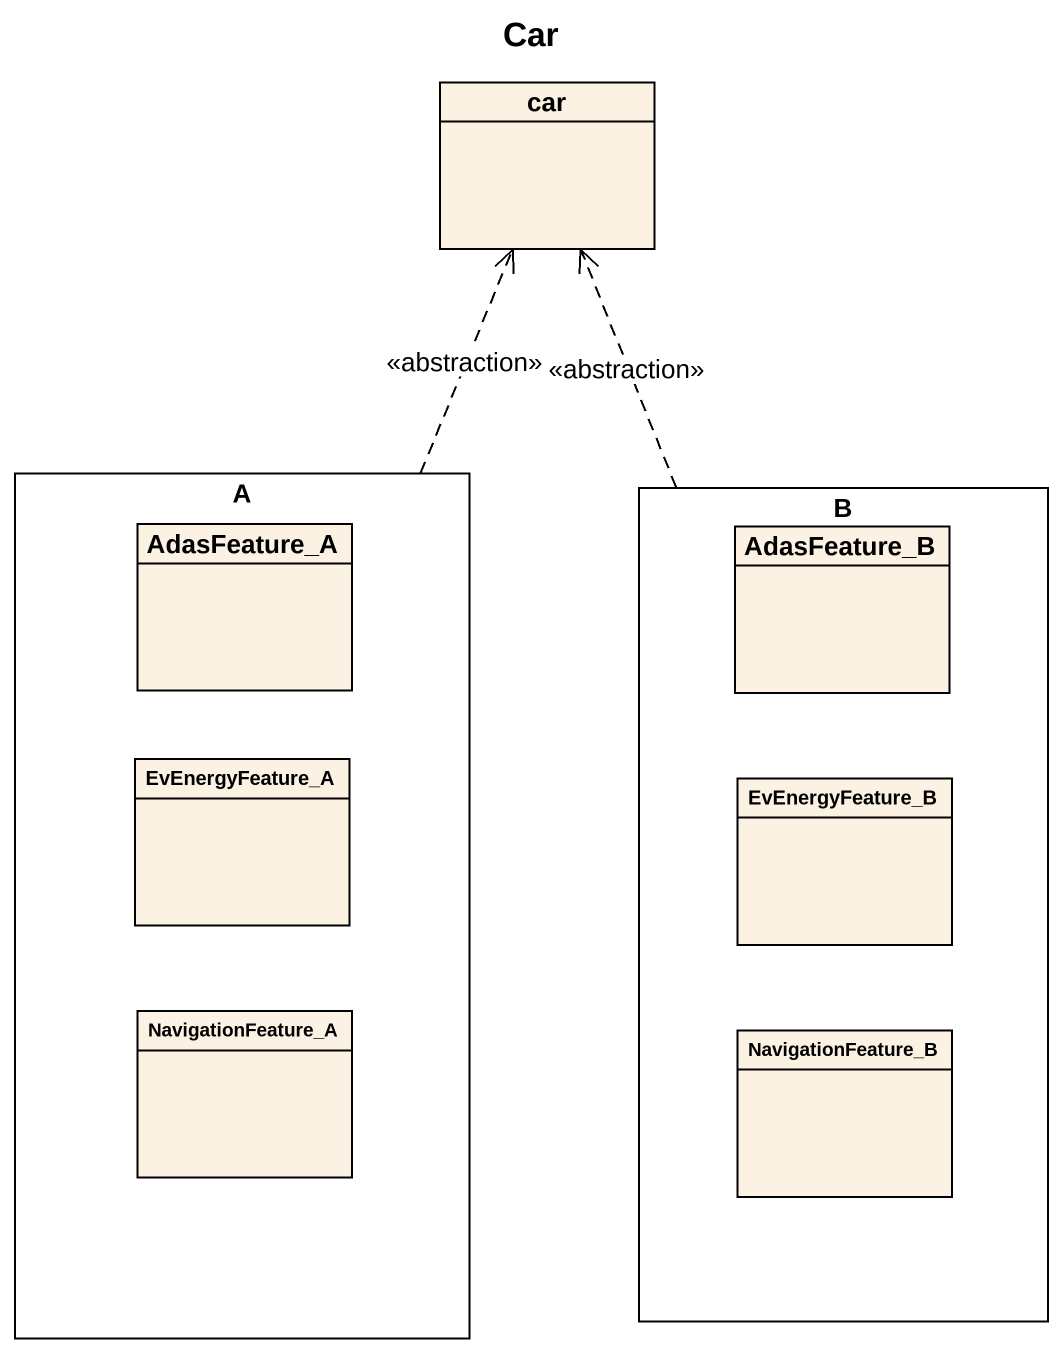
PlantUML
@startuml
title Car
hide circle
hide empty members
class car
rectangle A {
  class AdasFeature_A
  class EvEnergyFeature_A
  class NavigationFeature_A
}
rectangle B {
  class AdasFeature_B
  class EvEnergyFeature_B
  class NavigationFeature_B
}
A .up.> car : <<abstraction>>
B .up.> car : <<abstraction>>
@enduml
